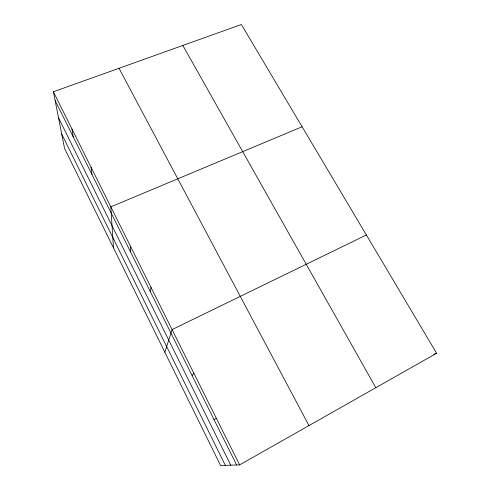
<?xml version="1.0" encoding="UTF-8"?>
<svg xmlns="http://www.w3.org/2000/svg" width="490" height="490" viewBox="0 0 490 490"><rect width="100%" height="100%" fill="white"/><g stroke="black" fill="none" stroke-linecap="round" stroke-linejoin="round"><path stroke-width="0.73" d="M130.524 251.909L130.597 246.476M150.424 291.868L151.006 287.367M164.836 352.23L172.082 329.586L366.379 234.986M192.147 375.646L193.844 373.196M214.032 419.587L216.347 418.276M239.61 464.894L436.608 353.247L241.368 24.5L53.392 91.777L64.57 148.495L220.58 465.5L239.61 464.894L53.392 91.777M302.11 126.775L110.82 206.847L113.46 247.83M433.901 354.258L436.608 353.247M182.837 45.448L375.805 387.706M119.027 68.282L308.97 425.583M55.1 100.456L236.639 464.986M58.524 117.827L230.759 465.175M61.734 134.095L225.333 465.347M71.944 128.95L73.243 136.888M91.079 167.286L91.942 174.44"/></g></svg>
